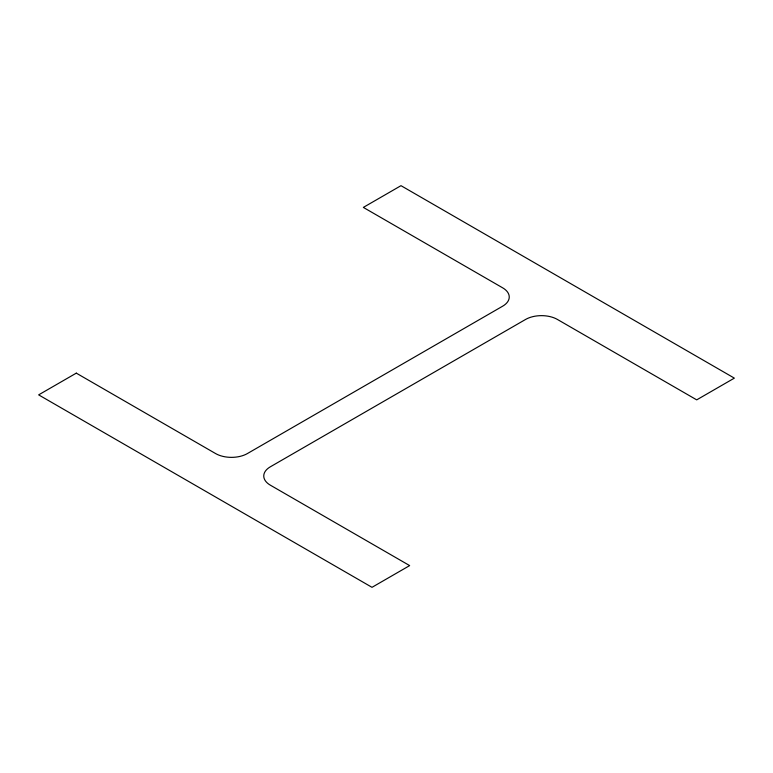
<?xml version="1.0" encoding="UTF-8"?>
<svg xmlns="http://www.w3.org/2000/svg" width="773" height="773" viewBox="0 0 773 773"><rect width="100%" height="100%" fill="white"/><g stroke="black" fill="none" stroke-linecap="round" stroke-linejoin="round"><path stroke-width="1.16" d="M76.295 373.137L38.65 394.868L372.006 587.325L409.651 565.594L270.347 485.173A22.494 12.986 0 0 1 270.347 466.805L525.601 319.442A22.494 12.986 0 0 1 557.401 319.442L696.705 399.863L734.35 378.132L400.994 185.675L363.349 207.406L502.653 287.827A22.494 12.986 0 0 1 502.653 306.195L247.399 453.558A22.494 12.986 0 0 1 215.59 453.558L76.295 373.137"/></g></svg>
